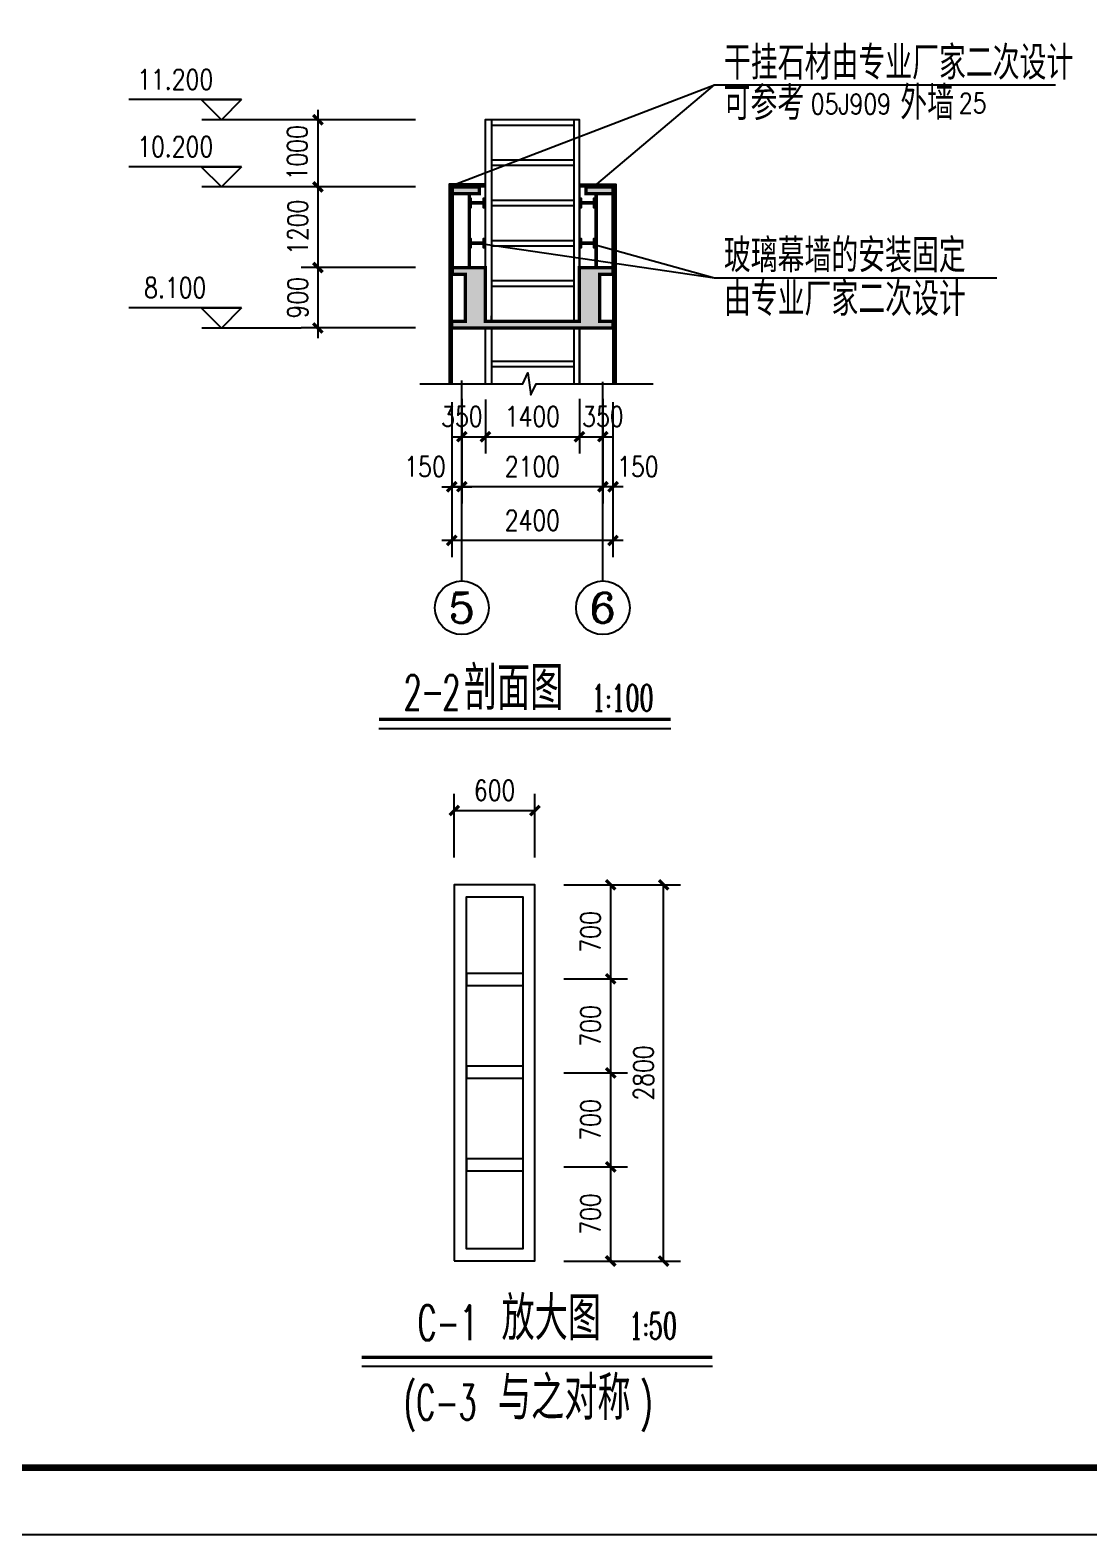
# Model space of a CAD drawing. Extents: x 535358 to 858566, y -185481 to -98609.
# Drawn here: x 665134 to 680897, y -162258 to -139856 of the extents above; entities that cross this region are included whole.
import ezdxf
from ezdxf.enums import TextEntityAlignment as Align

# ---------------------------------------------------------------- set-up
doc = ezdxf.new("R2010")
doc.units = 0
doc.header["$LTSCALE"] = 1000
doc.header["$MEASUREMENT"] = 0
doc.layers.get('0').update_dxf_attribs({"linetype": 'CONTINUOUS'})
doc.layers.get('DEFPOINTS').update_dxf_attribs({"linetype": 'CONTINUOUS'})
for name, color, linetype in [('AXIS', 3, 'CONTINUOUS'), ('AXIS_TEXT', 3, 'CONTINUOUS'), ('E_WINDOW', 2, 'CONTINUOUS'), ('LEVL', 3, 'CONTINUOUS'), ('PUB_DIM', 3, 'CONTINUOUS'), ('PUB_TEXT', 7, 'CONTINUOUS'), ('PUB_TITLE', 4, 'CONTINUOUS'), ('WALL', 151, 'CONTINUOUS'), ('WINDOW', 2, 'CONTINUOUS')]:
    doc.layers.add(name, color=color, linetype=linetype)
doc.styles.add('_COMPLEX', font='COMPLEX', dxfattribs={"width": 0.6125})
doc.styles.add('_HZTXT', font='txt.shx', dxfattribs={"width": 0.8, "bigfont": 'HZTXT.shx'})
doc.styles.add('_OCHINESE', font='simplex.shx', dxfattribs={"bigfont": 'OCHINESE.shx'})
doc.styles.add('_SIMPLEX', font='SIMPLEX.shx', dxfattribs={"width": 0.8})
doc.styles.add('COMPLEX', font='COMPLEX.shx')
doc.styles.add('dim_font', font='SIMPLEX.shx', dxfattribs={"width": 0.8})
doc.dimstyles.new('DIMN', dxfattribs={"dimtxt": 300, "dimasz": 100, "dimexe": 250, "dimexo": 300, "dimgap": 0, "dimtad": 0, "dimdec": 0, "dimzin": 0, "dimdsep": 46, "dimtxsty": 'dim_font', "dimblk": 'ARCHTICK', "dimcen": 0.09, "dimdle": 150, "dimclrt": 7, "dimazin": 0, "dimtfac": 1, "dimtdec": 0, "dimtix": 1, "dimtmove": 2, "dimatfit": 3, "dimldrblk": 'ARCHTICK', "dimfxl": 1, "dimtvp": 1, "dimtolj": 1, "dimtzin": 0, "dimarcsym": 0})
doc.dimstyles.new('DIMN50', dxfattribs={"dimscale": 0.5, "dimtxt": 300, "dimasz": 1, "dimexe": 250, "dimexo": 300, "dimgap": 0, "dimtad": 0, "dimdec": 0, "dimzin": 0, "dimdsep": 46, "dimtxsty": 'dim_font', "dimblk": 'ARCHTICK', "dimcen": 0.09, "dimclrt": 7, "dimazin": 0, "dimtfac": 1, "dimtdec": 0, "dimtix": 1, "dimtmove": 2, "dimatfit": 3, "dimldrblk": 'ARCHTICK', "dimfxl": 1, "dimtvp": 1, "dimtolj": 1, "dimtzin": 0, "dimarcsym": 0})

# ---------------------------------------------------------------- blocks, each defined once
blk = doc.blocks.new('_archtick')
at = {"const_width": 0.5}
blk.add_lwpolyline([(-0.7, -0.7), (0.7, 0.7)], dxfattribs=at)
blk = doc.blocks.new('*D952')
at = {"layer": 'AXIS', "color": 0, "lineweight": -2, "transparency": 16777216}
for p, q in [((671562, -145348), (671562, -146904)), ((673662, -145348), (673662, -146904)), ((673812, -146654), (671412, -146654))]:
    blk.add_line(p, q, dxfattribs=at)
at = {"layer": 'DEFPOINTS', "color": 0, "transparency": 16777216}
for p in [(671562, -145048), (673662, -145048), (671562, -146654)]:
    blk.add_point(p, dxfattribs=at)
at = {"layer": 'AXIS', "color": 0, "lineweight": -2, "transparency": 16777216, "xscale": 100, "yscale": 100, "zscale": 100, "rotation": 180}
blk.add_blockref('_archtick', (671562, -146654), dxfattribs=at)
at = {"layer": 'AXIS', "color": 0, "lineweight": -2, "transparency": 16777216, "xscale": 100, "yscale": 100, "zscale": 100}
blk.add_blockref('_archtick', (673662, -146654), dxfattribs=at)
at = {"layer": 'AXIS', "color": 7, "transparency": 16777216, "insert": (672612, -146354), "char_height": 300, "attachment_point": 5, "style": 'dim_font'}
blk.add_mtext('\\A1;2100', dxfattribs=at)
blk = doc.blocks.new('_axiso')
blk.add_circle((0, 0), 0.5)
at = {"layer": 'AXIS_TEXT', "style": 'COMPLEX', "width": 1.041667}
blk.add_attdef('A', text='', height=0.56, dxfattribs=at).set_placement((-0.25, -0.28), (0.25, -0.28), align=Align.FIT)
blk = doc.blocks.new('*D953')
at = {"layer": 'AXIS', "color": 0, "lineweight": -2, "transparency": 16777216}
for p, q in [((673662, -145348), (673662, -146904)), ((673812, -145400), (673812, -146904)), ((673962, -146654), (673512, -146654))]:
    blk.add_line(p, q, dxfattribs=at)
at = {"layer": 'DEFPOINTS', "color": 0, "transparency": 16777216}
for p in [(673662, -145048), (673812, -145100), (673662, -146654)]:
    blk.add_point(p, dxfattribs=at)
at = {"layer": 'AXIS', "color": 0, "lineweight": -2, "transparency": 16777216, "xscale": 100, "yscale": 100, "zscale": 100, "rotation": 180}
blk.add_blockref('_archtick', (673662, -146654), dxfattribs=at)
at = {"layer": 'AXIS', "color": 0, "lineweight": -2, "transparency": 16777216, "xscale": 100, "yscale": 100, "zscale": 100}
blk.add_blockref('_archtick', (673812, -146654), dxfattribs=at)
at = {"layer": 'AXIS', "color": 7, "transparency": 16777216, "insert": (674182, -146354), "char_height": 300, "attachment_point": 5, "style": 'dim_font'}
blk.add_mtext('\\A1;150', dxfattribs=at)
blk = doc.blocks.new('*D954')
at = {"layer": 'AXIS', "color": 0, "lineweight": -2, "transparency": 16777216}
for p, q in [((671562, -145348), (671562, -146904)), ((671412, -145397), (671412, -146904)), ((671262, -146654), (671712, -146654))]:
    blk.add_line(p, q, dxfattribs=at)
at = {"layer": 'DEFPOINTS', "color": 0, "transparency": 16777216}
for p in [(671412, -145097), (671562, -145048), (671562, -146654)]:
    blk.add_point(p, dxfattribs=at)
at = {"layer": 'AXIS', "color": 0, "lineweight": -2, "transparency": 16777216, "xscale": 100, "yscale": 100, "zscale": 100, "rotation": 180}
blk.add_blockref('_archtick', (671412, -146654), dxfattribs=at)
at = {"layer": 'AXIS', "color": 0, "lineweight": -2, "transparency": 16777216, "xscale": 100, "yscale": 100, "zscale": 100}
blk.add_blockref('_archtick', (671562, -146654), dxfattribs=at)
at = {"layer": 'AXIS', "color": 7, "transparency": 16777216, "insert": (671014, -146354), "char_height": 300, "attachment_point": 5, "style": 'dim_font'}
blk.add_mtext('\\A1;150', dxfattribs=at)
blk = doc.blocks.new('*D955')
at = {"layer": 'AXIS', "color": 0, "lineweight": -2, "transparency": 16777216}
for p, q in [((671412, -145394), (671412, -147704)), ((673812, -145394), (673812, -147704)), ((673962, -147454), (671262, -147454))]:
    blk.add_line(p, q, dxfattribs=at)
at = {"layer": 'DEFPOINTS', "color": 0, "transparency": 16777216}
for p in [(671412, -145094), (673812, -145094), (671412, -147454)]:
    blk.add_point(p, dxfattribs=at)
at = {"layer": 'AXIS', "color": 0, "lineweight": -2, "transparency": 16777216, "xscale": 100, "yscale": 100, "zscale": 100, "rotation": 180}
blk.add_blockref('_archtick', (671412, -147454), dxfattribs=at)
at = {"layer": 'AXIS', "color": 0, "lineweight": -2, "transparency": 16777216, "xscale": 100, "yscale": 100, "zscale": 100}
blk.add_blockref('_archtick', (673812, -147454), dxfattribs=at)
at = {"layer": 'AXIS', "color": 7, "transparency": 16777216, "insert": (672612, -147154), "char_height": 300, "attachment_point": 5, "style": 'dim_font'}
blk.add_mtext('\\A1;2400', dxfattribs=at)
blk = doc.blocks.new('*D956')
at = {"layer": 'DEFPOINTS', "color": 0, "transparency": 16777216}
for p in [(671912, -145055), (673312, -145047), (673312, -145909)]:
    blk.add_point(p, dxfattribs=at)
at = {"layer": 'PUB_DIM', "color": 0, "lineweight": -2, "transparency": 16777216}
for p, q in [((671912, -145355), (671912, -146159)), ((673312, -145347), (673312, -146159)), ((671762, -145909), (673462, -145909))]:
    blk.add_line(p, q, dxfattribs=at)
at = {"layer": 'PUB_DIM', "color": 0, "lineweight": -2, "transparency": 16777216, "xscale": 100, "yscale": 100, "zscale": 100, "rotation": 180}
blk.add_blockref('_archtick', (671912, -145909), dxfattribs=at)
at = {"layer": 'PUB_DIM', "color": 0, "lineweight": -2, "transparency": 16777216, "xscale": 100, "yscale": 100, "zscale": 100}
blk.add_blockref('_archtick', (673312, -145909), dxfattribs=at)
at = {"layer": 'PUB_DIM', "color": 7, "transparency": 16777216, "insert": (672612, -145609), "char_height": 300, "attachment_point": 5, "style": 'dim_font'}
blk.add_mtext('\\A1;1400', dxfattribs=at)
blk = doc.blocks.new('*D957')
at = {"layer": 'DEFPOINTS', "color": 0, "transparency": 16777216}
for p in [(673312, -145047), (673662, -145045), (673662, -145909)]:
    blk.add_point(p, dxfattribs=at)
at = {"layer": 'PUB_DIM', "color": 0, "lineweight": -2, "transparency": 16777216}
for p, q in [((673312, -145347), (673312, -146159)), ((673662, -145345), (673662, -146159)), ((673162, -145909), (673812, -145909))]:
    blk.add_line(p, q, dxfattribs=at)
at = {"layer": 'PUB_DIM', "color": 0, "lineweight": -2, "transparency": 16777216, "xscale": 100, "yscale": 100, "zscale": 100, "rotation": 180}
blk.add_blockref('_archtick', (673312, -145909), dxfattribs=at)
at = {"layer": 'PUB_DIM', "color": 0, "lineweight": -2, "transparency": 16777216, "xscale": 100, "yscale": 100, "zscale": 100}
blk.add_blockref('_archtick', (673662, -145909), dxfattribs=at)
at = {"layer": 'PUB_DIM', "color": 7, "transparency": 16777216, "insert": (673662, -145609), "char_height": 300, "attachment_point": 5, "style": 'dim_font'}
blk.add_mtext('\\A1;350', dxfattribs=at)
blk = doc.blocks.new('*D958')
at = {"layer": 'DEFPOINTS', "color": 0, "transparency": 16777216}
for p in [(671562, -145047), (671912, -145055), (671912, -145909)]:
    blk.add_point(p, dxfattribs=at)
at = {"layer": 'PUB_DIM', "color": 0, "lineweight": -2, "transparency": 16777216}
for p, q in [((671562, -145347), (671562, -146159)), ((671912, -145355), (671912, -146159)), ((671412, -145909), (672062, -145909))]:
    blk.add_line(p, q, dxfattribs=at)
at = {"layer": 'PUB_DIM', "color": 0, "lineweight": -2, "transparency": 16777216, "xscale": 100, "yscale": 100, "zscale": 100, "rotation": 180}
blk.add_blockref('_archtick', (671562, -145909), dxfattribs=at)
at = {"layer": 'PUB_DIM', "color": 0, "lineweight": -2, "transparency": 16777216, "xscale": 100, "yscale": 100, "zscale": 100}
blk.add_blockref('_archtick', (671912, -145909), dxfattribs=at)
at = {"layer": 'PUB_DIM', "color": 7, "transparency": 16777216, "insert": (671562, -145609), "char_height": 300, "attachment_point": 5, "style": 'dim_font'}
blk.add_mtext('\\A1;350', dxfattribs=at)
blk = doc.blocks.new('*D959')
at = {"layer": 'AXIS', "color": 0, "lineweight": -2, "transparency": 16777216}
for p, q in [((670874, -142191), (669169, -142191)), ((669419, -142041), (669419, -143541)), ((670874, -143391), (669169, -143391))]:
    blk.add_line(p, q, dxfattribs=at)
at = {"layer": 'DEFPOINTS', "color": 0, "transparency": 16777216}
for p in [(671174, -142191), (669419, -143391), (671174, -143391)]:
    blk.add_point(p, dxfattribs=at)
at = {"layer": 'AXIS', "color": 0, "lineweight": -2, "transparency": 16777216, "xscale": 100, "yscale": 100, "zscale": 100}
for p, rotation in [((669419, -142191), 90), ((669419, -143391), 270)]:
    blk.add_blockref('_archtick', p, dxfattribs=dict(at, rotation=rotation))
at = {"layer": 'AXIS', "color": 7, "transparency": 16777216, "insert": (669119, -142791), "char_height": 300, "attachment_point": 5, "rotation": 90, "style": 'dim_font'}
blk.add_mtext('\\A1;1200', dxfattribs=at)
blk = doc.blocks.new('*D960')
at = {"layer": 'AXIS', "color": 0, "lineweight": -2, "transparency": 16777216}
for p, q in [((669419, -141041), (669419, -142341)), ((670874, -141191), (669169, -141191)), ((670874, -142191), (669169, -142191))]:
    blk.add_line(p, q, dxfattribs=at)
at = {"layer": 'DEFPOINTS', "color": 0, "transparency": 16777216}
for p in [(671174, -141191), (669419, -142191), (671174, -142191)]:
    blk.add_point(p, dxfattribs=at)
at = {"layer": 'AXIS', "color": 0, "lineweight": -2, "transparency": 16777216, "xscale": 100, "yscale": 100, "zscale": 100}
for p, rotation in [((669419, -141191), 90), ((669419, -142191), 270)]:
    blk.add_blockref('_archtick', p, dxfattribs=dict(at, rotation=rotation))
at = {"layer": 'AXIS', "color": 7, "transparency": 16777216, "insert": (669111, -141683), "char_height": 300, "attachment_point": 5, "rotation": 90, "style": 'dim_font'}
blk.add_mtext('\\A1;1000', dxfattribs=at)
blk = doc.blocks.new('*D961')
at = {"layer": 'AXIS', "color": 0, "lineweight": -2, "transparency": 16777216}
for p, q in [((669419, -143241), (669419, -144441)), ((670874, -143391), (669169, -143391)), ((670874, -144291), (669169, -144291))]:
    blk.add_line(p, q, dxfattribs=at)
at = {"layer": 'DEFPOINTS', "color": 0, "transparency": 16777216}
for p in [(671174, -143391), (669419, -144291), (671174, -144291)]:
    blk.add_point(p, dxfattribs=at)
at = {"layer": 'AXIS', "color": 0, "lineweight": -2, "transparency": 16777216, "xscale": 100, "yscale": 100, "zscale": 100}
for p, rotation in [((669419, -143391), 90), ((669419, -144291), 270)]:
    blk.add_blockref('_archtick', p, dxfattribs=dict(at, rotation=rotation))
at = {"layer": 'AXIS', "color": 7, "transparency": 16777216, "insert": (669119, -143841), "char_height": 300, "attachment_point": 5, "rotation": 90, "style": 'dim_font'}
blk.add_mtext('\\A1;900', dxfattribs=at)
blk = doc.blocks.new('*D1111')
at = {"layer": 'DEFPOINTS', "color": 0, "transparency": 16777216}
for p in [(698158, -198377), (698658, -198377), (698158, -199077)]:
    blk.add_point(p, dxfattribs=at)
at = {"layer": 'PUB_DIM', "color": 0, "lineweight": -2, "transparency": 16777216}
for p, q in [((698308, -198377), (698783, -198377)), ((698658, -199077), (698658, -198377)), ((698308, -199077), (698783, -199077))]:
    blk.add_line(p, q, dxfattribs=at)
at = {"layer": 'PUB_DIM', "color": 0, "lineweight": -2, "transparency": 16777216, "xscale": 50, "yscale": 50, "zscale": 50}
for p, rotation in [((698658, -198377), 90), ((698658, -199077), 270)]:
    blk.add_blockref('_archtick', p, dxfattribs=dict(at, rotation=rotation))
at = {"layer": 'PUB_DIM', "color": 7, "transparency": 16777216, "insert": (698508, -198727), "char_height": 150, "attachment_point": 5, "rotation": 90, "style": 'dim_font'}
blk.add_mtext('\\A1;700', dxfattribs=at)
blk = doc.blocks.new('*D1112')
at = {"layer": 'DEFPOINTS', "color": 0, "transparency": 16777216}
for p in [(698552, -198377), (699052, -198377), (698552, -201177)]:
    blk.add_point(p, dxfattribs=at)
at = {"layer": 'PUB_DIM', "color": 0, "lineweight": -2, "transparency": 16777216}
for p, q in [((698702, -198377), (699177, -198377)), ((699052, -201177), (699052, -198377)), ((698702, -201177), (699177, -201177))]:
    blk.add_line(p, q, dxfattribs=at)
at = {"layer": 'PUB_DIM', "color": 0, "lineweight": -2, "transparency": 16777216, "xscale": 50, "yscale": 50, "zscale": 50}
for p, rotation in [((699052, -198377), 90), ((699052, -201177), 270)]:
    blk.add_blockref('_archtick', p, dxfattribs=dict(at, rotation=rotation))
at = {"layer": 'PUB_DIM', "color": 7, "transparency": 16777216, "insert": (698902, -199777), "char_height": 150, "attachment_point": 5, "rotation": 90, "style": 'dim_font'}
blk.add_mtext('\\A1;2800', dxfattribs=at)
blk = doc.blocks.new('*D1113')
at = {"layer": 'DEFPOINTS', "color": 0, "transparency": 16777216}
for p in [(698094, -197824), (697494, -198324), (698094, -198324)]:
    blk.add_point(p, dxfattribs=at)
at = {"layer": 'PUB_DIM', "color": 0, "lineweight": -2, "transparency": 16777216}
for p, q in [((697494, -198174), (697494, -197699)), ((698094, -198174), (698094, -197699)), ((697494, -197824), (698094, -197824))]:
    blk.add_line(p, q, dxfattribs=at)
at = {"layer": 'PUB_DIM', "color": 0, "lineweight": -2, "transparency": 16777216, "xscale": 50, "yscale": 50, "zscale": 50, "rotation": 180}
blk.add_blockref('_archtick', (697494, -197824), dxfattribs=at)
at = {"layer": 'PUB_DIM', "color": 0, "lineweight": -2, "transparency": 16777216, "xscale": 50, "yscale": 50, "zscale": 50}
blk.add_blockref('_archtick', (698094, -197824), dxfattribs=at)
at = {"layer": 'PUB_DIM', "color": 7, "transparency": 16777216, "insert": (697794, -197674), "char_height": 150, "attachment_point": 5, "style": 'dim_font'}
blk.add_mtext('\\A1;600', dxfattribs=at)
blk = doc.blocks.new('*D1114')
at = {"layer": 'DEFPOINTS', "color": 0, "transparency": 16777216}
for p in [(698158, -199077), (698658, -199077), (698158, -199777)]:
    blk.add_point(p, dxfattribs=at)
at = {"layer": 'PUB_DIM', "color": 0, "lineweight": -2, "transparency": 16777216}
for p, q in [((698308, -199077), (698783, -199077)), ((698658, -199777), (698658, -199077)), ((698308, -199777), (698783, -199777))]:
    blk.add_line(p, q, dxfattribs=at)
at = {"layer": 'PUB_DIM', "color": 0, "lineweight": -2, "transparency": 16777216, "xscale": 50, "yscale": 50, "zscale": 50}
for p, rotation in [((698658, -199077), 90), ((698658, -199777), 270)]:
    blk.add_blockref('_archtick', p, dxfattribs=dict(at, rotation=rotation))
at = {"layer": 'PUB_DIM', "color": 7, "transparency": 16777216, "insert": (698508, -199427), "char_height": 150, "attachment_point": 5, "rotation": 90, "style": 'dim_font'}
blk.add_mtext('\\A1;700', dxfattribs=at)
blk = doc.blocks.new('*D1115')
at = {"layer": 'DEFPOINTS', "color": 0, "transparency": 16777216}
for p in [(698158, -199777), (698658, -199777), (698158, -200477)]:
    blk.add_point(p, dxfattribs=at)
at = {"layer": 'PUB_DIM', "color": 0, "lineweight": -2, "transparency": 16777216}
for p, q in [((698308, -199777), (698783, -199777)), ((698658, -200477), (698658, -199777)), ((698308, -200477), (698783, -200477))]:
    blk.add_line(p, q, dxfattribs=at)
at = {"layer": 'PUB_DIM', "color": 0, "lineweight": -2, "transparency": 16777216, "xscale": 50, "yscale": 50, "zscale": 50}
for p, rotation in [((698658, -199777), 90), ((698658, -200477), 270)]:
    blk.add_blockref('_archtick', p, dxfattribs=dict(at, rotation=rotation))
at = {"layer": 'PUB_DIM', "color": 7, "transparency": 16777216, "insert": (698508, -200127), "char_height": 150, "attachment_point": 5, "rotation": 90, "style": 'dim_font'}
blk.add_mtext('\\A1;700', dxfattribs=at)
blk = doc.blocks.new('*D1116')
at = {"layer": 'DEFPOINTS', "color": 0, "transparency": 16777216}
for p in [(698158, -200477), (698658, -200477), (698158, -201177)]:
    blk.add_point(p, dxfattribs=at)
at = {"layer": 'PUB_DIM', "color": 0, "lineweight": -2, "transparency": 16777216}
for p, q in [((698308, -200477), (698783, -200477)), ((698658, -201177), (698658, -200477)), ((698308, -201177), (698783, -201177))]:
    blk.add_line(p, q, dxfattribs=at)
at = {"layer": 'PUB_DIM', "color": 0, "lineweight": -2, "transparency": 16777216, "xscale": 50, "yscale": 50, "zscale": 50}
for p, rotation in [((698658, -200477), 90), ((698658, -201177), 270)]:
    blk.add_blockref('_archtick', p, dxfattribs=dict(at, rotation=rotation))
at = {"layer": 'PUB_DIM', "color": 7, "transparency": 16777216, "insert": (698508, -200827), "char_height": 150, "attachment_point": 5, "rotation": 90, "style": 'dim_font'}
blk.add_mtext('\\A1;700', dxfattribs=at)
blk = doc.blocks.new('A$C0F950E7E')
at = {"layer": 'E_WINDOW'}
for points in [[(0, -2800), (0, -2800), (600, -2800), (600, 0), (0, 0), (0, -2800)], [(90, -90), (90, -90), (510, -90), (510, -90), (510, -2710), (510, -2710), (90, -2710), (90, -2710), (90, -90)], [(510, -660), (510, -660), (90, -660), (90, -750), (510, -750)], [(510, -1350), (510, -1350), (90, -1350), (90, -1440), (510, -1440)], [(510, -2040), (510, -2040), (90, -2040), (90, -2130), (510, -2130)]]:
    blk.add_lwpolyline(points, dxfattribs=at)
at = {"layer": 'PUB_DIM'}
dim = blk.add_linear_dim(base=(600, 552.6), p1=(0, 52.6), p2=(600, 52.6), dimstyle='DIMN50', override={"dimasz": 100, "dimtxsty": 'dim_font'}, dxfattribs=at)
dim.commit()
dim.dimension.update_dxf_attribs({"geometry": '*D1113', "text_midpoint": (300, 702.6), "insert": (-697493.8, 198376.7)})
for base, p1, p2, picture, middle in [((1164.4, 0), (664.4, -700), (664.4, 0), '*D1111', (1014.4, -350)), ((1558.5, 0), (1058.5, -2800), (1058.5, 0), '*D1112', (1408.5, -1400)), ((1164.4, -700), (664.4, -1400), (664.4, -700), '*D1114', (1014.4, -1050)), ((1164.4, -1400), (664.4, -2100), (664.4, -1400), '*D1115', (1014.4, -1750)), ((1164.4, -2100), (664.4, -2800), (664.4, -2100), '*D1116', (1014.4, -2450))]:
    dim = blk.add_linear_dim(base=base, p1=p1, p2=p2, angle=90, dimstyle='DIMN50', override={"dimasz": 100, "dimtxsty": 'dim_font'}, dxfattribs=at)
    dim.commit()
    dim.dimension.update_dxf_attribs({"geometry": picture, "text_midpoint": middle, "insert": (-697493.8, 198376.7)})

msp = doc.modelspace()

# ---------------------------------------------------------------- hatches: boundary and pattern name
h = msp.add_hatch(color=256)
h.paths.add_polyline_path([(671701.5, -142364.8), (671671.5, -142364.8), (671671.5, -142414.8), (671701.5, -142414.8)])
h.paths.add_polyline_path([(671701.5, -142444.8), (671671.5, -142444.8), (671671.5, -142494.8), (671701.5, -142494.8)])
h = msp.add_hatch(color=256)
h.paths.add_polyline_path([(671911.5, -142414.8), (671671.5, -142414.8), (671671.5, -142444.8), (671911.5, -142444.8)])
h.paths.add_polyline_path([(671911.5, -143014.8), (671671.5, -143014.8), (671671.5, -143044.8), (671911.5, -143044.8)])
h = msp.add_hatch(color=256)
h.paths.add_polyline_path([(671911.5, -142364.8), (671881.5, -142364.8), (671881.5, -142414.8), (671911.5, -142414.8)])
h.paths.add_polyline_path([(671911.5, -142444.8), (671881.5, -142444.8), (671881.5, -142494.8), (671911.5, -142494.8)])
h = msp.add_hatch(color=256)
h.paths.add_polyline_path([(673341.5, -142364.8), (673311.5, -142364.8), (673311.5, -142414.8), (673341.5, -142414.8)])
h.paths.add_polyline_path([(673341.5, -142444.8), (673311.5, -142444.8), (673311.5, -142494.8), (673341.5, -142494.8)])
h = msp.add_hatch(color=256)
h.paths.add_polyline_path([(673551.5, -142414.8), (673311.5, -142414.8), (673311.5, -142444.8), (673551.5, -142444.8)])
h.paths.add_polyline_path([(673551.5, -143014.8), (673311.5, -143014.8), (673311.5, -143044.8), (673551.5, -143044.8)])
h = msp.add_hatch(color=256)
h.paths.add_polyline_path([(673551.5, -142364.8), (673521.5, -142364.8), (673521.5, -142414.8), (673551.5, -142414.8)])
h.paths.add_polyline_path([(673551.5, -142444.8), (673521.5, -142444.8), (673521.5, -142494.8), (673551.5, -142494.8)])
h = msp.add_hatch(color=256)
h.paths.add_polyline_path([(671701.5, -142964.8), (671671.5, -142964.8), (671671.5, -143014.8), (671701.5, -143014.8)])
h.paths.add_polyline_path([(671701.5, -143044.8), (671671.5, -143044.8), (671671.5, -143094.8), (671701.5, -143094.8)])
h = msp.add_hatch(color=256)
h.paths.add_polyline_path([(671911.5, -142964.8), (671881.5, -142964.8), (671881.5, -143014.8), (671911.5, -143014.8)])
h.paths.add_polyline_path([(671911.5, -143044.8), (671881.5, -143044.8), (671881.5, -143094.8), (671911.5, -143094.8)])
h = msp.add_hatch(color=256)
h.paths.add_polyline_path([(673341.5, -142964.8), (673311.5, -142964.8), (673311.5, -143014.8), (673341.5, -143014.8)])
h.paths.add_polyline_path([(673341.5, -143044.8), (673311.5, -143044.8), (673311.5, -143094.8), (673341.5, -143094.8)])
h = msp.add_hatch(color=256)
h.paths.add_polyline_path([(673551.5, -142964.8), (673521.5, -142964.8), (673521.5, -143014.8), (673551.5, -143014.8)])
h.paths.add_polyline_path([(673551.5, -143044.8), (673521.5, -143044.8), (673521.5, -143094.8), (673551.5, -143094.8)])
at = {"layer": 'WALL'}
h = msp.add_hatch(color=256, dxfattribs=at)
h.paths.add_polyline_path([(673811.5, -142191.3), (673411.5, -142191.3), (673411.5, -142291.3), (673561.5, -142291.3), (673811.5, -142291.3)])
h.paths.add_polyline_path([(671811.5, -142191.3), (671421.5, -142191.3), (671421.5, -142291.3), (671671.5, -142291.3), (671811.5, -142291.3)])
h.paths.add_polyline_path([(671911.5, -143391.3), (671411.5, -143391.3), (671411.5, -143491.3), (671611.5, -143491.3), (671611.5, -144191.3), (671411.5, -144191.3), (671411.5, -144291.3), (673811.5, -144291.3), (673811.5, -144191.3), (673611.5, -144191.3), (673611.5, -143491.3), (673811.5, -143491.3), (673811.5, -143391.3), (673561.5, -143391.3), (673311.5, -143391.3), (673311.5, -144191.3), (671911.5, -144191.3)])

# ---------------------------------------------------------------- linework, layer by layer
for points in [[(671701.5, -142414.8), (671701.5, -142364.8), (671671.5, -142364.8), (671671.5, -142494.8), (671701.5, -142494.8), (671701.5, -142414.8)], [(671671.5, -142414.8), (671911.5, -142414.8), (671911.5, -142444.8), (671671.5, -142444.8), (671671.5, -142414.8)], [(671911.5, -142414.8), (671911.5, -142364.8), (671881.5, -142364.8), (671881.5, -142494.8), (671911.5, -142494.8), (671911.5, -142414.8)], [(673341.5, -142414.8), (673341.5, -142364.8), (673311.5, -142364.8), (673311.5, -142494.8), (673341.5, -142494.8), (673341.5, -142414.8)], [(673311.5, -142414.8), (673551.5, -142414.8), (673551.5, -142444.8), (673311.5, -142444.8), (673311.5, -142414.8)], [(673551.5, -142414.8), (673551.5, -142364.8), (673521.5, -142364.8), (673521.5, -142494.8), (673551.5, -142494.8), (673551.5, -142414.8)], [(671701.5, -143014.8), (671701.5, -142964.8), (671671.5, -142964.8), (671671.5, -143094.8), (671701.5, -143094.8), (671701.5, -143014.8)], [(671671.5, -143014.8), (671911.5, -143014.8), (671911.5, -143044.8), (671671.5, -143044.8), (671671.5, -143014.8)], [(671911.5, -143014.8), (671911.5, -142964.8), (671881.5, -142964.8), (671881.5, -143094.8), (671911.5, -143094.8), (671911.5, -143014.8)], [(673341.5, -143014.8), (673341.5, -142964.8), (673311.5, -142964.8), (673311.5, -143094.8), (673341.5, -143094.8), (673341.5, -143014.8)], [(673311.5, -143014.8), (673551.5, -143014.8), (673551.5, -143044.8), (673311.5, -143044.8), (673311.5, -143014.8)], [(673551.5, -143014.8), (673551.5, -142964.8), (673521.5, -142964.8), (673521.5, -143094.8), (673551.5, -143094.8), (673551.5, -143014.8)]]:
    msp.add_lwpolyline(points)
at = {"layer": 'AXIS'}
for p, q in [((669169.3, -141191.3), (667692.7, -141191.3)), ((669169.3, -142191.3), (667692.7, -142191.3)), ((669169.3, -144291.3), (667692.7, -144291.3)), ((671561.5, -146774.7), (671561.5, -145074.6)), ((671561.5, -148057.2), (671561.5, -145074.6)), ((673661.5, -146774.7), (673661.5, -145094)), ((673661.5, -148057.2), (673661.5, -145104.3))]:
    msp.add_line(p, q, dxfattribs=at)
msp.add_lwpolyline([(670938.1, -145121.2), (672469.4, -145121.2), (672545.7, -144958.7), (672590.6, -145283.6), (672666.9, -145121.2), (674408.8, -145121.2)], dxfattribs=at)
at = {"layer": 'LEVL'}
for p, q in [((667983.4, -140891.3), (666606.3, -140891.3)), ((667983.4, -141191.3), (667683.4, -140891.3)), ((667683.4, -140891.3), (668283.4, -140891.3)), ((667683.4, -140891.3), (667983.4, -141191.3)), ((668283.4, -140891.3), (667683.4, -140891.3)), ((667983.4, -141191.3), (668283.4, -140891.3)), ((668283.4, -140891.3), (667983.4, -141191.3)), ((667983.4, -141891.3), (666606.3, -141891.3)), ((667983.4, -142191.3), (667683.4, -141891.3)), ((667683.4, -141891.3), (668283.4, -141891.3)), ((667683.4, -141891.3), (667983.4, -142191.3)), ((668283.4, -141891.3), (667683.4, -141891.3)), ((667983.4, -142191.3), (668283.4, -141891.3)), ((668283.4, -141891.3), (667983.4, -142191.3)), ((667983.4, -143991.3), (666606.3, -143991.3)), ((667983.4, -144291.3), (667683.4, -143991.3)), ((667683.4, -143991.3), (668283.4, -143991.3)), ((667683.4, -143991.3), (667983.4, -144291.3)), ((668283.4, -143991.3), (667683.4, -143991.3)), ((667983.4, -144291.3), (668283.4, -143991.3)), ((668283.4, -143991.3), (667983.4, -144291.3))]:
    msp.add_line(p, q, dxfattribs=at)
for points in [[(671466.6, -142151.3), (675325.2, -140673.4)], [(673571.9, -142151.3), (675325.2, -140673.4)], [(675325.2, -140673.4), (680400, -140673.4)], [(671911.5, -143044.8), (675323.3, -143541.9)], [(673551.5, -143054.8), (675323.3, -143541.9)], [(673551.5, -143054.8), (675323.3, -143541.9)], [(675323.3, -143541.9), (679524.7, -143541.9)]]:
    msp.add_lwpolyline(points, dxfattribs=at)
at = {"layer": 'PUB_TEXT', "const_width": 50}
for points in [[(670328.2, -150117.1), (674672.9, -150117.1)], [(675289.6, -159616.3), (670070.5, -159616.3)]]:
    msp.add_lwpolyline(points, dxfattribs=at)
at = {"layer": 'PUB_TEXT'}
for points in [[(670328.2, -150253.9), (674672.9, -150253.9)], [(675292.7, -159753.1), (670070.5, -159753.1)]]:
    msp.add_lwpolyline(points, dxfattribs=at)
at = {"layer": 'PUB_TITLE'}
msp.add_lwpolyline([(649371.5, -162258.4), (649371.5, -120258.4), (708771.5, -120258.4), (708771.5, -162258.4)], close=True, dxfattribs=at)
at = {"layer": 'PUB_TITLE', "const_width": 100}
msp.add_lwpolyline([(651871.5, -161258.4), (707771.5, -161258.4), (707771.5, -121258.4), (651871.5, -121258.4)], close=True, dxfattribs=at)
at = {"layer": 'WALL', "const_width": 50}
for points in [[(671671.5, -143391.3), (671421.5, -143391.3), (671421.5, -142191.3), (671821.5, -142191.3), (671821.5, -142291.3), (671671.5, -142291.3), (671671.5, -143391.3), (671421.5, -143391.3), (671421.5, -142291.3), (671671.5, -142291.3)], [(673561.5, -143391.3), (673811.5, -143391.3), (673811.5, -142191.3), (673411.5, -142191.3), (673411.5, -142291.3), (673561.5, -142291.3), (673561.5, -143391.3), (673811.5, -143391.3), (673811.5, -142291.3), (673561.5, -142291.3)], [(673811.5, -143391.3), (673311.5, -143391.3), (673311.5, -144191.3), (671911.5, -144191.3), (671911.5, -143391.3), (671421.5, -143391.3), (671421.5, -143491.3), (671611.5, -143491.3), (671611.5, -144191.3), (671411.5, -144191.3), (671411.5, -144291.3), (673811.5, -144291.3), (673811.5, -144191.3), (673611.5, -144191.3), (673611.5, -143491.3), (673811.5, -143491.3), (673811.5, -143391.3)]]:
    msp.add_lwpolyline(points, dxfattribs=at)
at = {"layer": 'WALL'}
for points in [[(671411.5, -142191.3), (671411.5, -144291.3)], [(671661.5, -142191.3), (671811.5, -142191.3), (671811.5, -142291.3), (671411.5, -142291.3), (671411.5, -142191.3), (671811.5, -142191.3)], [(671911.5, -142191.3), (671411.5, -142191.3)], [(671911.5, -142191.3), (671911.5, -144191.3)], [(673311.5, -142191.3), (673311.5, -144191.3)], [(673811.5, -143391.3), (673811.5, -142191.3), (673311.5, -142191.3)], [(673561.5, -142191.3), (673411.5, -142191.3), (673411.5, -142291.3), (673811.5, -142291.3), (673811.5, -142191.3), (673411.5, -142191.3)], [(673811.5, -142191.3), (673811.5, -144291.3)], [(671661.5, -142291.3), (671661.5, -143391.3)], [(673561.5, -142291.3), (673561.5, -143391.3)], [(671611.5, -143491.3), (671411.5, -143491.3), (671411.5, -143391.3), (671911.5, -143391.3), (671911.5, -144191.3)], [(671611.5, -144191.3), (671611.5, -143491.3)], [(673611.5, -143491.3), (673811.5, -143491.3), (673811.5, -143391.3), (673311.5, -143391.3), (673311.5, -144191.3)], [(673611.5, -144191.3), (673611.5, -143491.3)], [(671411.5, -144191.3), (671611.5, -144191.3)], [(671911.5, -144191.3), (673311.5, -144191.3)], [(673611.5, -144191.3), (673811.5, -144191.3)], [(671411.5, -144291.3), (673811.5, -144291.3)], [(671411.5, -144291.3), (671411.5, -145121.2)], [(671911.5, -144291.3), (671911.5, -145121.2)], [(673311.5, -144291.3), (673311.5, -145121.2)], [(673811.5, -144291.3), (673811.5, -145121.2)]]:
    msp.add_lwpolyline(points, dxfattribs=at)
at = {"layer": 'WINDOW'}
for points in [[(673311.5, -142191.3), (673311.5, -141191.3), (671911.5, -141191.3), (671911.5, -142191.3), (671911.5, -144191.3)], [(672001.5, -141191.3), (672001.5, -141191.3), (672001.5, -144191.3)], [(672001.5, -141271.3), (672001.5, -141271.3), (673231.5, -141271.3), (673231.5, -141271.3), (673231.5, -144191.3)], [(673231.5, -141191.3), (673231.5, -141191.3), (673231.5, -144191.3)], [(673231.5, -141791.3), (673231.5, -141791.3), (672001.5, -141791.3)], [(673231.5, -141871.3), (673231.5, -141871.3), (672001.5, -141871.3)], [(671911.5, -142171.3), (671911.5, -142151.3), (671390.7, -142151.3), (671370.7, -142151.3), (671370.7, -145121.2)], [(671391.5, -142171.3), (671370.7, -142171.3)], [(671911.5, -142171.3), (671911.5, -142171.3), (671401.5, -142171.3), (671391.5, -142171.3), (671391.5, -145121.2)], [(673311.5, -142171.3), (673311.5, -142151.3), (673832.3, -142151.3), (673852.3, -142151.3), (673852.3, -145121.2)], [(673311.5, -142171.3), (673311.5, -142171.3), (673821.5, -142171.3), (673831.5, -142171.3), (673831.5, -145121.2)], [(673311.5, -144191.3), (673311.5, -142191.3)], [(673831.5, -142171.3), (673852.3, -142171.3)], [(673231.5, -142391.3), (673231.5, -142391.3), (672001.5, -142391.3)], [(673231.5, -142471.3), (673231.5, -142471.3), (672001.5, -142471.3)], [(671370.7, -142671.3), (671370.7, -142671.3), (671391.5, -142671.3)], [(673852.3, -142671.3), (673852.3, -142671.3), (673831.5, -142671.3)], [(673231.5, -142991.3), (673231.5, -142991.3), (672001.5, -142991.3)], [(673231.5, -143071.3), (673231.5, -143071.3), (672001.5, -143071.3)], [(671370.7, -143171.3), (671370.7, -143171.3), (671391.5, -143171.3)], [(673852.3, -143171.3), (673852.3, -143171.3), (673831.5, -143171.3)], [(673231.5, -143591.3), (673231.5, -143591.3), (672001.5, -143591.3)], [(671370.7, -143671.3), (671370.7, -143671.3), (671391.5, -143671.3)], [(673231.5, -143671.3), (673231.5, -143671.3), (672001.5, -143671.3)], [(673852.3, -143671.3), (673852.3, -143671.3), (673831.5, -143671.3)], [(671370.7, -144171.3), (671370.7, -144171.3), (671391.5, -144171.3)], [(672001.5, -144191.3), (672001.5, -144111.3)], [(673852.3, -144171.3), (673852.3, -144171.3), (673831.5, -144171.3)], [(671911.5, -144291.3), (671911.5, -145121.2)], [(672001.5, -144291.3), (672001.5, -145121.2)], [(673231.5, -144291.3), (673231.5, -145121.2)], [(673311.5, -145121.2), (673311.5, -144291.3)], [(671370.7, -144671.3), (671370.7, -144671.3), (671391.5, -144671.3)], [(673852.3, -144671.3), (673852.3, -144671.3), (673831.5, -144671.3)], [(673231.5, -144791.3), (673231.5, -144791.3), (672001.5, -144791.3)], [(673231.5, -144871.3), (673231.5, -144871.3), (672001.5, -144871.3)]]:
    msp.add_lwpolyline(points, dxfattribs=at)

# ---------------------------------------------------------------- block references
at = {"layer": 'AXIS'}
ref = msp.add_blockref('_axiso', (671561.5, -148456.1), dxfattribs=dict(at, xscale=800, yscale=800, zscale=800))
ref.add_attrib('A', '5', dxfattribs={"layer": 'AXIS_TEXT', "height": 448, "style": 'COMPLEX', "width": 1.339286}).set_placement((671361.5, -148680.1), (671761.5, -148680.1), align=Align.FIT)
ref = msp.add_blockref('_axiso', (673661.5, -148456.1), dxfattribs=dict(at, xscale=800, yscale=800, zscale=800))
ref.add_attrib('A', '6', dxfattribs={"layer": 'AXIS_TEXT', "height": 448, "style": 'COMPLEX', "width": 1.339286}).set_placement((673461.5, -148680.1), (673861.5, -148680.1), align=Align.FIT)
at = {"layer": 'WINDOW', "xscale": 2, "yscale": 2, "zscale": 2}
msp.add_blockref('A$C0F950E7E', (671449.4, -152580.3), dxfattribs=at)

# ---------------------------------------------------------------- texts
at = {"layer": 'LEVL', "color": 7, "char_height": 300, "attachment_point": 5, "style": 'dim_font'}
for s, insert in [('11.200', (667294.8, -140591.3)), ('10.200', (667294.8, -141591.3)), ('8.100', (667294.8, -143691.3))]:
    msp.add_mtext(s, dxfattribs=dict(at, insert=insert))
at = {"layer": 'PUB_TEXT'}
for s, height, style, width, p in [('干挂石材由专业厂家二次设计', 500, '_HZTXT', 0.8, (675464.7, -140593.2)), ('可参考', 500, '_HZTXT', 0.8, (675458.9, -141196)), ('外墙 ', 500, '_HZTXT', 0.8, (678088.8, -141190.5)), ('05J909', 300, '_HZTXT', 0.8, (676757.2, -141107.4)), ('25', 300, '_HZTXT', 0.8, (678962, -141092.7)), ('玻璃幕墙的安装固定', 500, '_HZTXT', 0.8, (675462.8, -143461.8)), ('由专业厂家二次设计', 500, '_HZTXT', 0.8, (675464.5, -144110.8)), ('剖面图', 650, '_OCHINESE', 0.8, (671590.1, -149976.9)), ('2', 520, '_SIMPLEX', 0.6, (670695.8, -149976.9)), ('2', 520, '_SIMPLEX', 0.6, (671272, -149976.9)), ('1:100', 400, '_COMPLEX', 0.6125, (673492.8, -149996.7, -2354.2)), ('-', 520, '_SIMPLEX', 0.6, (670954.4, -149953.6)), ('放大图', 650, '_OCHINESE', 0.8, (672151.8, -159359.9)), ('C-1', 520, '_SIMPLEX', 0.6, (670903.9, -159359.9)), ('1:50', 400, '_COMPLEX', 0.6125, (674050.7, -159345.7, -2354.2)), ('(C-3', 520, '_SIMPLEX', 0.6, (670697.9, -160545)), ('与之对称', 650, '_OCHINESE', 0.8, (672098.4, -160545)), (')', 520, '_SIMPLEX', 0.6, (674216.4, -160545))]:
    msp.add_text(s, height=height, dxfattribs=dict(at, style=style, width=width)).set_placement(p)

# ---------------------------------------------------------------- dimensions: what is measured, and where the dimension line sits
at = {"layer": 'AXIS'}
for base, p1, p2, angle, picture, middle in [((669419.3, -142191.3), (671174.2, -141191.3), (671174.2, -142191.3), 270, '*D960', (669110.7, -141683.2)), ((673661.5, -146654.3), (673811.5, -145099.7), (673661.5, -145048.3), 180, '*D953', (674182.5, -146354.3))]:
    dim = msp.add_linear_dim(base=base, p1=p1, p2=p2, angle=angle, dimstyle='DIMN', dxfattribs=at)
    dim.commit()
    dim.dimension.update_dxf_attribs({"geometry": picture, "text_midpoint": middle, "dimtype": 160})
for base, p1, p2, angle, picture, middle in [((669419.3, -143391.3), (671174.2, -142191.3), (671174.2, -143391.3), 270, '*D959', (669119.3, -142791.3)), ((669419.3, -144291.3), (671174.2, -143391.3), (671174.2, -144291.3), 270, '*D961', (669119.3, -143841.3)), ((671411.5, -147454.3), (673811.5, -145094), (671411.5, -145094), 180, '*D955', (672611.5, -147154.3)), ((671561.5, -146654.3), (673661.5, -145048.3), (671561.5, -145048.3), 180, '*D952', (672611.5, -146354.3))]:
    dim = msp.add_linear_dim(base=base, p1=p1, p2=p2, angle=angle, dimstyle='DIMN', dxfattribs=at)
    dim.commit()
    dim.dimension.update_dxf_attribs({"geometry": picture, "text_midpoint": middle})
dim = msp.add_linear_dim(base=(671561.5, -146654.3), p1=(671411.5, -145096.6), p2=(671561.5, -145048.3), dimstyle='DIMN', dxfattribs=at)
dim.commit()
dim.dimension.update_dxf_attribs({"geometry": '*D954', "text_midpoint": (671014.2, -146354.3), "dimtype": 160})
at = {"layer": 'PUB_DIM', "color": 30}
for base, p1, p2, picture, middle in [((671911.5, -145908.7), (671561.5, -145047.1), (671911.5, -145054.8), '*D958', (671561.5, -145608.7)), ((673661.5, -145908.7), (673311.5, -145047.1), (673661.5, -145045.4), '*D957', (673661.5, -145608.7))]:
    dim = msp.add_linear_dim(base=base, p1=p1, p2=p2, dimstyle='DIMN', dxfattribs=at)
    dim.commit()
    dim.dimension.update_dxf_attribs({"geometry": picture, "text_midpoint": middle, "dimtype": 160})
dim = msp.add_linear_dim(base=(673311.5, -145908.7), p1=(671911.5, -145054.8), p2=(673311.5, -145047.1), dimstyle='DIMN', dxfattribs=at)
dim.commit()
dim.dimension.update_dxf_attribs({"geometry": '*D956', "text_midpoint": (672611.5, -145608.7)})

doc.saveas('drawing.dxf')
